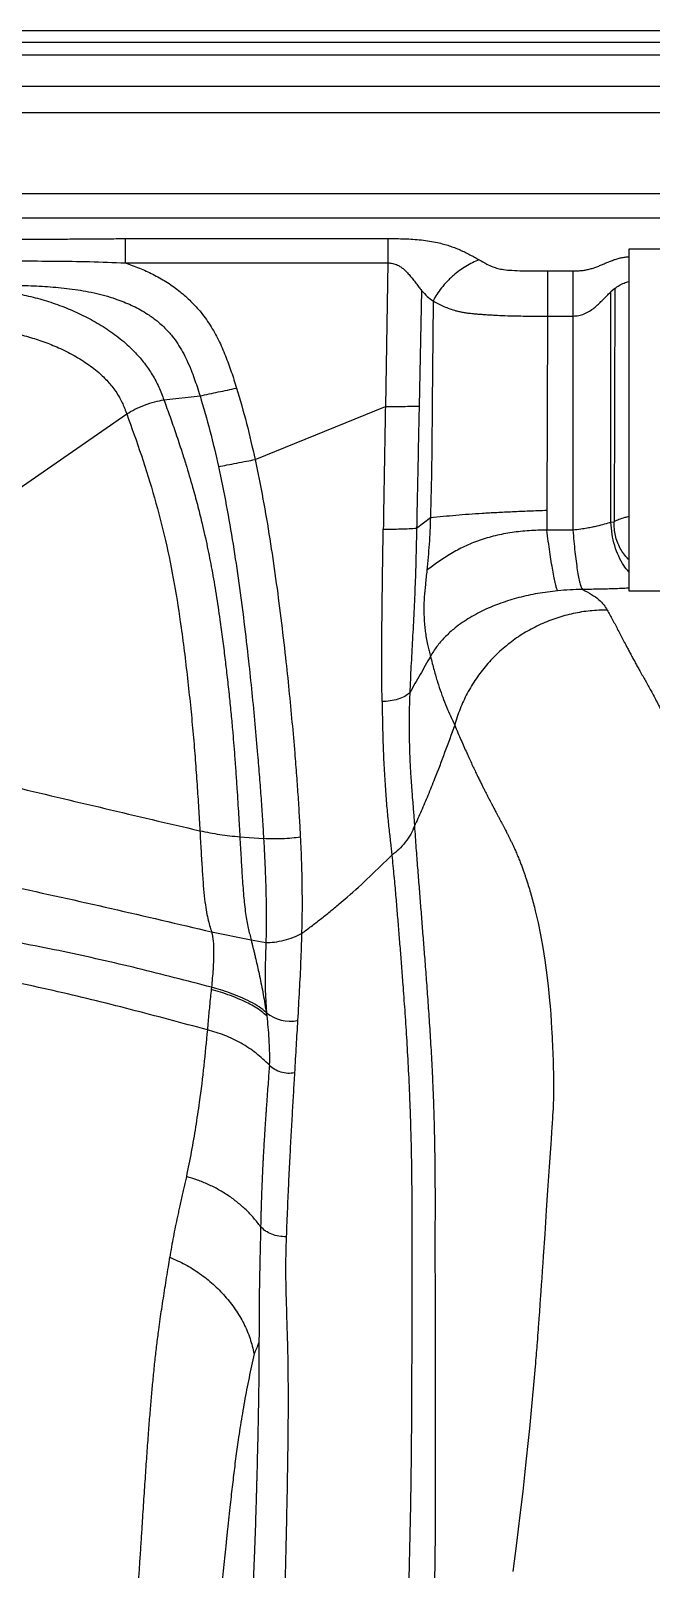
# Model space of a CAD drawing. Extents: x 832 to 912, y 781 to 934.
# Drawn here: x 859.74 to 869.54, y 865.98 to 890.28 of the extents above; entities that cross this region are included whole.
import ezdxf

# ---------------------------------------------------------------- set-up
doc = ezdxf.new("R2010")
doc.units = 0
doc.header["$MEASUREMENT"] = 0
doc.layers.add('1', color=4, linetype='Continuous')

# ---------------------------------------------------------------- blocks, each defined once
blk = doc.blocks.new('2026 SOVEREIGN HL')
at = {"layer": '1', "color": 4, "linetype": 'Continuous', "lineweight": 25}
blk.add_line((77.084, 93.187), (3, 93.187), dxfattribs=at)
at = {"layer": '1', "color": 3, "linetype": 'Continuous', "lineweight": 25}
for p, q in [((76.667, 93.003), (3.417, 93.003)), ((76.389, 92.8), (3.694, 92.8)), ((75.757, 92.309), (4.327, 92.309)), ((75.248, 91.891), (4.836, 91.891)), ((5.071, 90.617), (75.013, 90.617)), ((5.071, 90.233), (75.013, 90.233)), ((29.505, 89.904), (33.652, 89.904)), ((29.505, 89.521), (33.652, 89.521)), ((33.652, 89.521), (33.613, 87.251)), ((36.173, 89.395), (36.575, 89.395)), ((34.185, 89.086), (34.146, 87.257)), ((37.236, 89.116), (37.175, 89.064)), ((37.175, 85.423), (37.175, 89.064)), ((37.236, 89.116), (37.224, 85.432)), ((36.173, 88.681), (36.163, 85.614)), ((36.173, 88.681), (36.575, 88.681)), ((36.575, 88.681), (36.575, 85.299)), ((30.116, 87.356), (30.686, 87.42)), ((31.555, 86.414), (33.613, 87.251)), ((26.695, 85.175), (29.528, 87.135)), ((36.163, 85.614), (36.162, 85.299)), ((34.106, 85.329), (34.324, 85.498)), ((37.175, 85.423), (37.224, 85.432)), ((36.575, 85.299), (36.162, 85.299)), ((31.315, 80.454), (31.69, 80.426)), ((30.869, 78.953), (31.493, 78.825)), ((31.493, 78.825), (31.726, 78.783)), ((30.867, 78.078), (30.863, 78.042)), ((31.732, 77.674), (31.739, 77.624)), ((31.734, 77.686), (31.735, 77.676))]:
    blk.add_line(p, q, dxfattribs=at)
at = {"layer": '1', "color": 3, "linetype": 'Continuous', "lineweight": 25, "flags": 128}
for points in [[(34.368, 88.919), (34.368, 88.908), (34.368, 88.897)], [(35.98, 79.284), (36.024, 79.096), (36.063, 78.904), (36.099, 78.707), (36.131, 78.507), (36.153, 78.348), (36.182, 78.102), (36.194, 77.983), (36.205, 77.871), (36.213, 77.778), (36.223, 77.65), (36.231, 77.534), (36.238, 77.429), (36.242, 77.358), (36.246, 77.289), (36.249, 77.22), (36.251, 77.178), (36.252, 77.156), (36.253, 77.129), (36.254, 77.1), (36.256, 77.067), (36.257, 77.032), (36.259, 76.993), (36.26, 76.953), (36.261, 76.918), (36.263, 76.868), (36.264, 76.802), (36.266, 76.725), (36.267, 76.675), (36.268, 76.628), (36.268, 76.583), (36.268, 76.542), (36.268, 76.533), (36.268, 76.465), (36.268, 76.417), (36.267, 76.377), (36.266, 76.323), (36.265, 76.282), (36.264, 76.263), (36.263, 76.239), (36.262, 76.211), (36.261, 76.186), (36.26, 76.162), (36.257, 76.105), (36.254, 76.058), (36.252, 76.025), (36.251, 76.014), (36.251, 76.011), (36.251, 76.01), (36.251, 76.009), (36.251, 76.009), (36.251, 76.009), (36.251, 76.009), (36.251, 76.009), (36.251, 76.009), (36.251, 76.009), (36.251, 76.009), (36.251, 76.009), (36.246, 75.927), (36.242, 75.865), (36.236, 75.783), (36.23, 75.683), (36.224, 75.597), (36.219, 75.531), (36.199, 75.239), (36.175, 74.875), (36.154, 74.558), (36.129, 74.179), (36.106, 73.829), (36.099, 73.723), (36.09, 73.597), (36.082, 73.481), (36.075, 73.378), (36.068, 73.276), (36.063, 73.21), (36.059, 73.144), (36.053, 73.071), (36.045, 72.95), (36.037, 72.847), (36.031, 72.763), (36.026, 72.706), (36.023, 72.663), (36.021, 72.634), (36.02, 72.619), (36.017, 72.583), (36.013, 72.525), (36.008, 72.466), (36.005, 72.425), (36.002, 72.385), (35.998, 72.344), (35.995, 72.304), (35.992, 72.263), (35.989, 72.223), (35.985, 72.182), (35.982, 72.141), (35.982, 72.141), (35.981, 72.137), (35.981, 72.127), (35.977, 72.087), (35.952, 71.795), (35.932, 71.569), (35.91, 71.337), (35.888, 71.107), (35.864, 70.873), (35.838, 70.629), (35.811, 70.376), (35.781, 70.112), (35.737, 69.737), (35.683, 69.297), (35.625, 68.85)]]:
    blk.add_lwpolyline(points, dxfattribs=at)
at = {"layer": '1', "color": 3, "linetype": 'Continuous', "lineweight": 25}
blk.add_arc((32.107, 78.121), 0.58, 230.1544, 281.9429, dxfattribs=at)
for points, knots in [([(27.309, 89.893), (27.407, 89.893), (27.586, 89.893), (27.856, 89.894), (28.118, 89.895), (28.39, 89.896), (28.663, 89.898), (28.94, 89.901), (29.221, 89.903), (29.41, 89.903), (29.505, 89.904)], [0, 0, 0, 0, 0.133004, 0.244622, 0.369381, 0.491162, 0.616131, 0.742299, 0.870088, 1, 1, 1, 1]), ([(29.505, 89.904), (29.505, 89.878), (29.505, 89.828), (29.505, 89.733), (29.505, 89.63), (29.505, 89.557), (29.505, 89.521)], [0, 0, 0, 0, 0.250004, 0.500002, 0.749997, 1, 1, 1, 1]), ([(33.652, 89.904), (33.697, 89.904), (33.786, 89.904), (33.918, 89.901), (34.05, 89.895), (34.181, 89.884), (34.312, 89.866), (34.428, 89.844), (34.531, 89.818), (34.621, 89.792), (34.708, 89.761), (34.791, 89.727), (34.872, 89.689), (34.948, 89.65), (35.021, 89.609), (35.069, 89.582), (35.093, 89.568)], [0, 0, 0, 0, 0.084247, 0.168812, 0.250248, 0.335671, 0.419227, 0.502728, 0.56578, 0.628543, 0.69022, 0.753805, 0.816113, 0.878062, 0.939548, 1, 1, 1, 1]), ([(33.652, 89.904), (33.652, 89.878), (33.652, 89.828), (33.652, 89.733), (33.652, 89.63), (33.652, 89.557), (33.652, 89.521)], [0, 0, 0, 0, 0.25, 0.499993, 0.750003, 1, 1, 1, 1]), ([(37.456, 89.738), (37.456, 89.402), (37.456, 88.732), (37.456, 87.723), (37.456, 86.786), (37.456, 85.922), (37.456, 85.13), (37.456, 84.603), (37.456, 84.34)], [0, 0, 0, 0, 0.186669, 0.373332, 0.559996, 0.706663, 0.85333, 1, 1, 1, 1]), ([(45.613, 89.738), (45.309, 89.738), (44.702, 89.738), (43.787, 89.738), (42.873, 89.738), (41.959, 89.738), (41.11, 89.738), (40.326, 89.738), (39.608, 89.738), (38.89, 89.738), (38.172, 89.738), (37.695, 89.738), (37.456, 89.738)], [0, 0, 0, 0, 0.111984, 0.223967, 0.335981, 0.447994, 0.560008, 0.648018, 0.736029, 0.824039, 0.91201, 1, 1, 1, 1]), ([(27.31, 89.555), (27.49, 89.554), (27.85, 89.553), (28.394, 89.548), (28.947, 89.543), (29.318, 89.528), (29.505, 89.521)], [0, 0, 0, 0, 0.245131, 0.492467, 0.743995, 1, 1, 1, 1]), ([(29.505, 89.521), (29.58, 89.494), (29.729, 89.442), (29.944, 89.343), (30.151, 89.227), (30.346, 89.091), (30.525, 88.936), (30.694, 88.753), (30.848, 88.542), (30.981, 88.303), (31.09, 88.055), (31.183, 87.801), (31.236, 87.629), (31.263, 87.543)], [0, 0, 0, 0, 0.085728, 0.170795, 0.255225, 0.342004, 0.426747, 0.510414, 0.610468, 0.708538, 0.805455, 0.902276, 1, 1, 1, 1]), ([(33.652, 89.521), (33.678, 89.519), (33.731, 89.516), (33.799, 89.49), (33.857, 89.457), (33.905, 89.42), (33.953, 89.374), (34, 89.321), (34.048, 89.262), (34.096, 89.2), (34.141, 89.14), (34.171, 89.103), (34.185, 89.086)], [0, 0, 0, 0, 0.104012, 0.216256, 0.296126, 0.378982, 0.468098, 0.573386, 0.677964, 0.788774, 0.90277, 1, 1, 1, 1]), ([(35.093, 89.568), (35.059, 89.554), (34.988, 89.524), (34.884, 89.467), (34.783, 89.4), (34.697, 89.332), (34.627, 89.268), (34.57, 89.209), (34.507, 89.137), (34.44, 89.051), (34.401, 88.98), (34.381, 88.945)], [0, 0, 0, 0, 0.122315, 0.250837, 0.375477, 0.499403, 0.58376, 0.666412, 0.747359, 0.874582, 1, 1, 1, 1]), ([(35.093, 89.568), (35.133, 89.546), (35.202, 89.507), (35.3, 89.461), (35.389, 89.431), (35.49, 89.412), (35.62, 89.401), (35.783, 89.395), (35.971, 89.395), (36.104, 89.395), (36.173, 89.395)], [0, 0, 0, 0, 0.136611, 0.23888, 0.3143, 0.396793, 0.510929, 0.655738, 0.821324, 1, 1, 1, 1]), ([(36.575, 89.395), (36.597, 89.395), (36.64, 89.395), (36.705, 89.398), (36.77, 89.407), (36.832, 89.42), (36.893, 89.438), (36.953, 89.459), (37.011, 89.483), (37.068, 89.507), (37.125, 89.532), (37.183, 89.555), (37.243, 89.577), (37.304, 89.595), (37.366, 89.608), (37.418, 89.615), (37.448, 89.617), (37.456, 89.617)], [0, 0, 0, 0, 0.067567, 0.134954, 0.202355, 0.270963, 0.340474, 0.411055, 0.482453, 0.554215, 0.625948, 0.697242, 0.767733, 0.837269, 0.905737, 0.97339, 1, 1, 1, 1]), ([(36.173, 89.395), (36.173, 89.348), (36.173, 89.254), (36.173, 89.078), (36.173, 88.885), (36.173, 88.749), (36.173, 88.681)], [0, 0, 0, 0, 0.249998, 0.500001, 0.75, 1, 1, 1, 1]), ([(36.575, 89.395), (36.575, 89.348), (36.575, 89.254), (36.575, 89.078), (36.575, 88.885), (36.575, 88.749), (36.575, 88.681)], [0, 0, 0, 0, 0.2499983, 0.4999986, 0.7499982, 1, 1, 1, 1]), ([(37.236, 89.116), (37.258, 89.132), (37.301, 89.164), (37.375, 89.204), (37.431, 89.218), (37.456, 89.225)], [0, 0, 0, 0, 0.353841, 0.700102, 1, 1, 1, 1]), ([(27.298, 89.099), (27.395, 89.091), (27.587, 89.074), (27.874, 89.023), (28.156, 88.954), (28.435, 88.865), (28.707, 88.757), (28.97, 88.628), (29.221, 88.477), (29.456, 88.304), (29.652, 88.121), (29.811, 87.936), (29.935, 87.755), (30.039, 87.561), (30.09, 87.424), (30.116, 87.356)], [0, 0, 0, 0, 0.083344, 0.165586, 0.248932, 0.33249, 0.416048, 0.499742, 0.5832, 0.666588, 0.749713, 0.812273, 0.874884, 0.937527, 1, 1, 1, 1]), ([(27.328, 89.177), (27.443, 89.175), (27.673, 89.171), (28.019, 89.161), (28.366, 89.142), (28.713, 89.105), (29.056, 89.043), (29.364, 88.954), (29.633, 88.843), (29.811, 88.744), (29.928, 88.664), (29.993, 88.615), (30.061, 88.559), (30.129, 88.496), (30.193, 88.428), (30.262, 88.346), (30.335, 88.244), (30.412, 88.116), (30.482, 87.977), (30.543, 87.836), (30.595, 87.697), (30.641, 87.561), (30.67, 87.469), (30.686, 87.42)], [0, 0, 0, 0, 0.082869, 0.165294, 0.248747, 0.332166, 0.415544, 0.498972, 0.561571, 0.624166, 0.645045, 0.663634, 0.682487, 0.708176, 0.730377, 0.749375, 0.785043, 0.820752, 0.856526, 0.896583, 0.930786, 0.96289, 1, 1, 1, 1]), ([(34.185, 89.086), (34.213, 89.052), (34.268, 88.988), (34.334, 88.943), (34.365, 88.922)], [0, 0, 0, 0, 0.529173, 1, 1, 1, 1]), ([(36.575, 88.681), (36.606, 88.683), (36.667, 88.686), (36.755, 88.713), (36.837, 88.755), (36.906, 88.805), (36.965, 88.858), (37.019, 88.909), (37.072, 88.963), (37.124, 89.016), (37.159, 89.049), (37.175, 89.064)], [0, 0, 0, 0, 0.115414, 0.233796, 0.354881, 0.480016, 0.580663, 0.680697, 0.786406, 0.900259, 1, 1, 1, 1]), ([(34.368, 88.897), (34.365, 88.61), (34.359, 88.041), (34.35, 87.189), (34.346, 86.342), (34.331, 85.779), (34.324, 85.498)], [0, 0, 0, 0, 0.252899, 0.502245, 0.751393, 1, 1, 1, 1]), ([(34.381, 88.945), (34.379, 88.941), (34.374, 88.932), (34.37, 88.924), (34.368, 88.919)], [0, 0, 0, 0, 0.504183, 1, 1, 1, 1]), ([(34.368, 88.919), (34.396, 88.904), (34.451, 88.873), (34.538, 88.831), (34.629, 88.794), (34.714, 88.767), (34.788, 88.75), (34.85, 88.738), (34.92, 88.727), (34.99, 88.72), (35.058, 88.714), (35.121, 88.709), (35.168, 88.706), (35.212, 88.703), (35.255, 88.7), (35.339, 88.695), (35.469, 88.688), (35.626, 88.683), (35.77, 88.681), (35.885, 88.681), (35.982, 88.681), (36.078, 88.681), (36.141, 88.681), (36.173, 88.681)], [0, 0, 0, 0, 0.056404, 0.114011, 0.173425, 0.234826, 0.271801, 0.307349, 0.344247, 0.391097, 0.424109, 0.455147, 0.492557, 0.500457, 0.523776, 0.56087, 0.631536, 0.72528, 0.802928, 0.852905, 0.902403, 0.95142, 1, 1, 1, 1]), ([(26.812, 88.494), (26.885, 88.492), (27.033, 88.487), (27.257, 88.481), (27.473, 88.459), (27.648, 88.431), (27.793, 88.4), (27.914, 88.37), (28.039, 88.335), (28.161, 88.295), (28.278, 88.253), (28.44, 88.188), (28.64, 88.094), (28.874, 87.955), (29.073, 87.805), (29.233, 87.65), (29.34, 87.516), (29.404, 87.414), (29.433, 87.361), (29.445, 87.337), (29.45, 87.326), (29.453, 87.321), (29.454, 87.318), (29.454, 87.318), (29.454, 87.318), (29.456, 87.315), (29.462, 87.301), (29.476, 87.271), (29.491, 87.236), (29.502, 87.206), (29.511, 87.182), (29.519, 87.161), (29.525, 87.145), (29.527, 87.138), (29.528, 87.135)], [0, 0, 0, 0, 0.06768, 0.137436, 0.208076, 0.269069, 0.302547, 0.345051, 0.385131, 0.423111, 0.464819, 0.500788, 0.585058, 0.670297, 0.75293, 0.815364, 0.877288, 0.911774, 0.926931, 0.93359, 0.936206, 0.938819, 0.938826, 0.938871, 0.938995, 0.939467, 0.941296, 0.953855, 0.96945, 0.977092, 0.983747, 0.993233, 0.997698, 1, 1, 1, 1]), ([(30.686, 87.42), (30.782, 87.44), (30.974, 87.481), (31.167, 87.522), (31.263, 87.543)], [0, 0, 0, 0, 0.499998, 1, 1, 1, 1]), ([(31.263, 87.543), (31.318, 87.357), (31.427, 86.984), (31.512, 86.605), (31.555, 86.414)], [0, 0, 0, 0, 0.497545, 1, 1, 1, 1]), ([(29.528, 87.135), (29.57, 87.161), (29.66, 87.215), (29.811, 87.276), (29.964, 87.329), (30.068, 87.347), (30.116, 87.356)], [0, 0, 0, 0, 0.230618, 0.500009, 0.769394, 1, 1, 1, 1]), ([(30.116, 87.356), (30.148, 87.267), (30.213, 87.09), (30.307, 86.82), (30.39, 86.569), (30.479, 86.288), (30.562, 86.007), (30.645, 85.701), (30.724, 85.387), (30.801, 85.044), (30.876, 84.665), (30.941, 84.281), (30.996, 83.914), (31.041, 83.58), (31.078, 83.289), (31.112, 83), (31.144, 82.712), (31.173, 82.424), (31.197, 82.169), (31.216, 81.939), (31.234, 81.712), (31.252, 81.469), (31.268, 81.227), (31.282, 81.005), (31.294, 80.807), (31.305, 80.624), (31.311, 80.509), (31.315, 80.454)], [0, 0, 0, 0, 0.038595, 0.077162, 0.117296, 0.146631, 0.197875, 0.236857, 0.27645, 0.330603, 0.38069, 0.43477, 0.490255, 0.533245, 0.573723, 0.611694, 0.654247, 0.695107, 0.734288, 0.764119, 0.795715, 0.834824, 0.873938, 0.907874, 0.940199, 0.970908, 1, 1, 1, 1]), ([(30.686, 87.42), (30.74, 87.236), (30.85, 86.866), (30.935, 86.491), (30.978, 86.302)], [0, 0, 0, 0, 0.497578, 1, 1, 1, 1]), ([(33.613, 87.251), (33.607, 86.928), (33.599, 86.443), (33.588, 85.797), (33.582, 85.475), (33.58, 85.315)], [0, 0, 0, 0, 0.5007, 0.750601, 1, 1, 1, 1]), ([(33.613, 87.251), (33.658, 87.252), (33.753, 87.252), (33.892, 87.254), (34.028, 87.255), (34.108, 87.256), (34.146, 87.257)], [0, 0, 0, 0, 0.237123, 0.500011, 0.762891, 1, 1, 1, 1]), ([(34.146, 87.257), (34.139, 86.935), (34.129, 86.452), (34.116, 85.809), (34.109, 85.489), (34.106, 85.329)], [0, 0, 0, 0, 0.500781, 0.750579, 1, 1, 1, 1]), ([(29.528, 87.135), (29.607, 86.916), (29.766, 86.477), (29.972, 85.809), (30.147, 85.134), (30.285, 84.45), (30.377, 83.848), (30.445, 83.332), (30.495, 82.904), (30.54, 82.482), (30.579, 82.068), (30.612, 81.664), (30.64, 81.275), (30.664, 80.901), (30.678, 80.667), (30.684, 80.55)], [0, 0, 0, 0, 0.100042, 0.2000651, 0.2998669, 0.3996741, 0.4997658, 0.5624471, 0.6249955, 0.6874217, 0.749814, 0.812314, 0.8748793, 0.9374707, 1, 1, 1, 1]), ([(30.978, 86.302), (31.023, 86.311), (31.118, 86.329), (31.266, 86.358), (31.414, 86.387), (31.511, 86.405), (31.555, 86.414)], [0, 0, 0, 0, 0.2315636, 0.4999939, 0.7684291, 1, 1, 1, 1]), ([(30.978, 86.302), (31.021, 86.098), (31.105, 85.691), (31.209, 85.077), (31.302, 84.462), (31.382, 83.847), (31.449, 83.269), (31.506, 82.73), (31.553, 82.233), (31.592, 81.788), (31.624, 81.397), (31.65, 81.057), (31.672, 80.73), (31.684, 80.528), (31.69, 80.426)], [0, 0, 0, 0, 0.100126, 0.200213, 0.300113, 0.400078, 0.500153, 0.583579, 0.666936, 0.750235, 0.812729, 0.87521, 0.937635, 1, 1, 1, 1]), ([(31.555, 86.414), (31.598, 86.206), (31.684, 85.791), (31.789, 85.163), (31.882, 84.535), (31.964, 83.908), (32.033, 83.318), (32.091, 82.77), (32.139, 82.265), (32.178, 81.814), (32.21, 81.418), (32.234, 81.076), (32.254, 80.749), (32.265, 80.55), (32.27, 80.45)], [0, 0, 0, 0, 0.10013, 0.200218, 0.30012, 0.400082, 0.500153, 0.583578, 0.66694, 0.750241, 0.812738, 0.875218, 0.937639, 1, 1, 1, 1]), ([(34.324, 85.498), (34.391, 85.504), (34.522, 85.517), (34.721, 85.536), (34.926, 85.553), (35.144, 85.567), (35.376, 85.58), (35.624, 85.592), (35.888, 85.603), (36.07, 85.61), (36.163, 85.614)], [0, 0, 0, 0, 0.129952, 0.251878, 0.367765, 0.482267, 0.600238, 0.725198, 0.858611, 1, 1, 1, 1]), ([(33.561, 82.59), (33.559, 82.738), (33.557, 83.032), (33.557, 83.486), (33.56, 83.943), (33.566, 84.401), (33.572, 84.858), (33.577, 85.163), (33.58, 85.315)], [0, 0, 0, 0, 0.170248, 0.338704, 0.50628, 0.672564, 0.837289, 1, 1, 1, 1]), ([(33.58, 85.315), (33.625, 85.315), (33.72, 85.315), (33.857, 85.318), (33.99, 85.322), (34.068, 85.327), (34.106, 85.329)], [0, 0, 0, 0, 0.2445408, 0.501134, 0.7570767, 1, 1, 1, 1]), ([(34.106, 85.329), (34.103, 85.183), (34.097, 84.888), (34.083, 84.446), (34.064, 84.006), (34.041, 83.572), (34.016, 83.144), (34.004, 82.869), (33.998, 82.731)], [0, 0, 0, 0, 0.163454, 0.328963, 0.495913, 0.663757, 0.831794, 1, 1, 1, 1]), ([(34.324, 85.498), (34.321, 85.427), (34.316, 85.286), (34.301, 85.008), (34.281, 84.802), (34.268, 84.665)], [0, 0, 0, 0, 0.252747, 0.504248, 1, 1, 1, 1]), ([(37.175, 85.423), (37.141, 85.412), (37.071, 85.391), (36.973, 85.365), (36.881, 85.344), (36.797, 85.328), (36.694, 85.312), (36.617, 85.303), (36.575, 85.299)], [0, 0, 0, 0, 0.221023, 0.444256, 0.561681, 0.688981, 0.833561, 1, 1, 1, 1]), ([(37.456, 84.64), (37.429, 84.672), (37.369, 84.743), (37.294, 84.884), (37.231, 85.052), (37.188, 85.234), (37.18, 85.36), (37.175, 85.423)], [0, 0, 0, 0, 0.167011, 0.374353, 0.582358, 0.790945, 1, 1, 1, 1]), ([(37.456, 85.514), (37.435, 85.508), (37.379, 85.493), (37.298, 85.465), (37.249, 85.443), (37.224, 85.432)], [0, 0, 0, 0, 0.233132, 0.616767, 1, 1, 1, 1]), ([(37.456, 84.836), (37.453, 84.838), (37.423, 84.862), (37.378, 84.922), (37.319, 85.01), (37.274, 85.109), (37.244, 85.213), (37.226, 85.321), (37.225, 85.395), (37.224, 85.432)], [0, 0, 0, 0, 0.016589, 0.176383, 0.337333, 0.500509, 0.665728, 0.831473, 1, 1, 1, 1]), ([(36.162, 85.299), (36.069, 85.297), (35.885, 85.294), (35.613, 85.264), (35.348, 85.214), (35.094, 85.14), (34.858, 85.043), (34.643, 84.927), (34.447, 84.799), (34.328, 84.71), (34.268, 84.665)], [0, 0, 0, 0, 0.130548, 0.257883, 0.384198, 0.50852, 0.632141, 0.754459, 0.877091, 1, 1, 1, 1]), ([(36.332, 84.341), (36.327, 84.352), (36.317, 84.375), (36.299, 84.447), (36.278, 84.542), (36.256, 84.661), (36.232, 84.799), (36.209, 84.954), (36.185, 85.122), (36.17, 85.24), (36.162, 85.299)], [0, 0, 0, 0, 0.1275167, 0.2523419, 0.3758534, 0.4989782, 0.6223513, 0.7465102, 0.8720901, 1, 1, 1, 1]), ([(36.575, 85.299), (36.58, 85.24), (36.589, 85.123), (36.605, 84.957), (36.624, 84.804), (36.643, 84.668), (36.664, 84.552), (36.684, 84.459), (36.705, 84.391), (36.718, 84.372), (36.725, 84.362)], [0, 0, 0, 0, 0.128588, 0.254608, 0.378879, 0.502027, 0.624681, 0.747665, 0.872188, 1, 1, 1, 1]), ([(34.268, 84.665), (34.26, 84.59), (34.244, 84.448), (34.224, 84.244), (34.218, 84.055), (34.223, 83.898), (34.233, 83.772), (34.246, 83.668), (34.263, 83.566), (34.283, 83.473), (34.304, 83.385), (34.318, 83.333), (34.325, 83.304)], [0, 0, 0, 0, 0.136137, 0.25911, 0.376308, 0.49224, 0.570038, 0.644235, 0.72969, 0.823739, 0.904737, 1, 1, 1, 1]), ([(36.332, 84.341), (36.227, 84.328), (36.02, 84.304), (35.72, 84.237), (35.435, 84.149), (35.166, 84.038), (34.913, 83.901), (34.706, 83.754), (34.544, 83.604), (34.42, 83.462), (34.356, 83.357), (34.325, 83.304)], [0, 0, 0, 0, 0.131547, 0.258061, 0.381807, 0.503178, 0.624889, 0.747261, 0.830432, 0.914696, 1, 1, 1, 1]), ([(36.725, 84.362), (36.66, 84.361), (36.529, 84.358), (36.398, 84.347), (36.332, 84.341)], [0, 0, 0, 0, 0.50031, 1, 1, 1, 1]), ([(37.456, 84.383), (37.444, 84.382), (37.404, 84.379), (37.326, 84.375), (37.226, 84.371), (37.116, 84.368), (36.995, 84.366), (36.864, 84.363), (36.773, 84.362), (36.725, 84.362)], [0, 0, 0, 0, 0.0614708, 0.1924205, 0.3302353, 0.4805187, 0.6392873, 0.8109696, 1, 1, 1, 1]), ([(36.725, 84.362), (36.775, 84.335), (36.876, 84.283), (36.984, 84.202), (37.065, 84.12), (37.099, 84.064), (37.116, 84.036)], [0, 0, 0, 0, 0.248743, 0.498386, 0.748574, 1, 1, 1, 1]), ([(37.456, 84.34), (37.76, 84.34), (38.367, 84.34), (39.282, 84.34), (40.196, 84.34), (41.11, 84.34), (41.959, 84.34), (42.743, 84.34), (43.461, 84.34), (44.179, 84.34), (44.897, 84.34), (45.374, 84.34), (45.613, 84.34)], [0, 0, 0, 0, 0.111984, 0.223967, 0.335981, 0.447994, 0.560008, 0.648018, 0.736029, 0.824039, 0.912009, 1, 1, 1, 1]), ([(37.116, 84.036), (37.026, 84.034), (36.846, 84.029), (36.578, 83.985), (36.317, 83.915), (36.065, 83.816), (35.825, 83.691), (35.6, 83.54), (35.393, 83.366), (35.206, 83.17), (35.042, 82.955), (34.902, 82.722), (34.787, 82.477), (34.734, 82.304), (34.707, 82.218)], [0, 0, 0, 0, 0.083249, 0.166508, 0.249778, 0.333066, 0.416372, 0.499697, 0.583041, 0.666404, 0.749783, 0.833177, 0.916584, 1, 1, 1, 1]), ([(37.116, 84.036), (37.13, 84.011), (37.159, 83.961), (37.201, 83.882), (37.244, 83.802), (37.286, 83.72), (37.33, 83.636), (37.374, 83.551), (37.415, 83.472), (37.453, 83.401), (37.487, 83.338), (37.522, 83.272), (37.558, 83.206), (37.594, 83.141), (37.633, 83.071), (37.674, 82.998), (37.718, 82.92), (37.762, 82.843), (37.808, 82.761), (37.854, 82.674), (37.903, 82.581), (37.951, 82.486), (37.997, 82.386), (38.043, 82.281), (38.09, 82.167), (38.135, 82.048), (38.179, 81.925), (38.221, 81.797), (38.272, 81.633), (38.33, 81.427), (38.393, 81.177), (38.449, 80.922), (38.489, 80.713), (38.516, 80.556), (38.533, 80.449), (38.548, 80.347), (38.561, 80.25), (38.574, 80.156), (38.586, 80.053), (38.6, 79.933), (38.614, 79.799), (38.627, 79.66), (38.638, 79.528), (38.646, 79.412), (38.654, 79.298), (38.662, 79.169), (38.67, 79.02), (38.678, 78.862), (38.685, 78.688), (38.691, 78.496), (38.697, 78.283), (38.701, 78.07), (38.703, 77.87), (38.705, 77.688), (38.706, 77.527), (38.706, 77.375), (38.706, 77.223), (38.706, 77.061), (38.705, 76.865), (38.704, 76.638), (38.7, 76.383), (38.694, 76.126), (38.685, 75.872), (38.674, 75.628), (38.661, 75.385), (38.646, 75.141), (38.628, 74.874), (38.611, 74.626), (38.593, 74.386), (38.578, 74.175), (38.561, 73.951), (38.544, 73.728), (38.52, 73.408), (38.49, 72.991), (38.452, 72.471), (38.414, 71.938), (38.375, 71.383), (38.334, 70.802), (38.297, 70.298), (38.263, 69.866), (38.233, 69.516), (38.201, 69.161), (38.165, 68.797), (38.13, 68.479), (38.098, 68.204), (38.071, 67.985), (38.042, 67.759), (38.014, 67.554), (37.989, 67.38), (37.968, 67.239), (37.946, 67.095), (37.919, 66.921), (37.898, 66.792), (37.886, 66.721)], [0, 0, 0, 0, 0.019151, 0.039396, 0.060098, 0.080136, 0.100742, 0.12133, 0.141739, 0.15585, 0.169943, 0.184658, 0.198785, 0.212336, 0.225326, 0.24086, 0.254823, 0.268921, 0.281888, 0.296492, 0.310342, 0.324029, 0.33711, 0.350108, 0.363498, 0.376953, 0.389727, 0.402101, 0.415, 0.436484, 0.457581, 0.477787, 0.496737, 0.50399, 0.511353, 0.518808, 0.524853, 0.530464, 0.537034, 0.544484, 0.552724, 0.561362, 0.568786, 0.575095, 0.580402, 0.587173, 0.595407, 0.602977, 0.610336, 0.619918, 0.62905, 0.637764, 0.646101, 0.652373, 0.65816, 0.663515, 0.668354, 0.673735, 0.679651, 0.68747, 0.695247, 0.703354, 0.710974, 0.718209, 0.725432, 0.732878, 0.740143, 0.749601, 0.755319, 0.761823, 0.768798, 0.775648, 0.782171, 0.797977, 0.813758, 0.829822, 0.847124, 0.865127, 0.884168, 0.894905, 0.906516, 0.918116, 0.929681, 0.942552, 0.949835, 0.957278, 0.964697, 0.972595, 0.978057, 0.982351, 0.986915, 0.992753, 1, 1, 1, 1]), ([(34.325, 83.304), (34.27, 83.208), (34.162, 83.017), (34.052, 82.826), (33.998, 82.731)], [0, 0, 0, 0, 0.501626, 1, 1, 1, 1]), ([(34.325, 83.304), (34.343, 83.23), (34.381, 83.084), (34.436, 82.896), (34.492, 82.729), (34.552, 82.57), (34.613, 82.426), (34.669, 82.303), (34.694, 82.246), (34.707, 82.218)], [0, 0, 0, 0, 0.128514, 0.255292, 0.381392, 0.506191, 0.671226, 0.835499, 1, 1, 1, 1]), ([(33.998, 82.731), (33.973, 82.71), (33.922, 82.668), (33.813, 82.627), (33.692, 82.597), (33.604, 82.592), (33.561, 82.59)], [0, 0, 0, 0, 0.245236, 0.499144, 0.753508, 1, 1, 1, 1]), ([(33.998, 82.731), (33.995, 82.647), (33.989, 82.476), (33.987, 82.231), (33.989, 82.038), (33.992, 81.891), (33.995, 81.784), (33.999, 81.68), (34.004, 81.578), (34.01, 81.466), (34.019, 81.336), (34.028, 81.201), (34.039, 81.064), (34.049, 80.941), (34.058, 80.826), (34.066, 80.724), (34.07, 80.659), (34.072, 80.627)], [0, 0, 0, 0, 0.092796, 0.186161, 0.278007, 0.320374, 0.364844, 0.411684, 0.454369, 0.499971, 0.565717, 0.642083, 0.708237, 0.791718, 0.860765, 0.929806, 1, 1, 1, 1]), ([(33.561, 82.59), (33.563, 82.456), (33.567, 82.188), (33.579, 81.808), (33.596, 81.452), (33.618, 81.128), (33.642, 80.839), (33.668, 80.586), (33.694, 80.362), (33.708, 80.231), (33.715, 80.165)], [0, 0, 0, 0, 0.126059, 0.252114, 0.377575, 0.501905, 0.626175, 0.75073, 0.875314, 1, 1, 1, 1]), ([(34.707, 82.218), (34.655, 82.073), (34.552, 81.79), (34.411, 81.42), (34.287, 81.112), (34.182, 80.864), (34.108, 80.705), (34.072, 80.627)], [0, 0, 0, 0, 0.2702352, 0.5290918, 0.6939428, 0.8513963, 1, 1, 1, 1]), ([(34.707, 82.218), (34.724, 82.178), (34.757, 82.099), (34.805, 81.987), (34.852, 81.881), (34.896, 81.782), (34.939, 81.688), (34.979, 81.6), (35.018, 81.518), (35.054, 81.442), (35.088, 81.372), (35.119, 81.31), (35.146, 81.256), (35.17, 81.207), (35.192, 81.163), (35.211, 81.128), (35.225, 81.099), (35.237, 81.077), (35.245, 81.061), (35.251, 81.049), (35.255, 81.042), (35.257, 81.038), (35.258, 81.036), (35.258, 81.035), (35.259, 81.035), (35.259, 81.034), (35.261, 81.03), (35.266, 81.021), (35.273, 81.007), (35.282, 80.99), (35.292, 80.971), (35.302, 80.952), (35.314, 80.929), (35.327, 80.904), (35.341, 80.877), (35.353, 80.855), (35.367, 80.828), (35.385, 80.796), (35.404, 80.76), (35.42, 80.729), (35.432, 80.706), (35.444, 80.684), (35.454, 80.665), (35.462, 80.651), (35.469, 80.638), (35.477, 80.622), (35.487, 80.603), (35.498, 80.581), (35.511, 80.557), (35.525, 80.529), (35.541, 80.498), (35.556, 80.469), (35.569, 80.443), (35.58, 80.421), (35.591, 80.398), (35.602, 80.375), (35.613, 80.352), (35.624, 80.328), (35.635, 80.304), (35.646, 80.28), (35.665, 80.239), (35.69, 80.182), (35.72, 80.109), (35.747, 80.04), (35.772, 79.975), (35.794, 79.915), (35.813, 79.859), (35.833, 79.802), (35.868, 79.692), (35.919, 79.523), (35.96, 79.363), (35.98, 79.284)], [0, 0, 0, 0, 0.05586, 0.109508, 0.160472, 0.208583, 0.253719, 0.295023, 0.333224, 0.368266, 0.400093, 0.426194, 0.449568, 0.470198, 0.48808, 0.503218, 0.513745, 0.522382, 0.52914, 0.53298, 0.53577, 0.537514, 0.537994, 0.538136, 0.538212, 0.538353, 0.539538, 0.542895, 0.548278, 0.555678, 0.562074, 0.569452, 0.577803, 0.587117, 0.597382, 0.606459, 0.611174, 0.625201, 0.640751, 0.648169, 0.655874, 0.663859, 0.670619, 0.673939, 0.678156, 0.683261, 0.689243, 0.696088, 0.703781, 0.712303, 0.721635, 0.731753, 0.738272, 0.744711, 0.751107, 0.757762, 0.764371, 0.770935, 0.777455, 0.783932, 0.790369, 0.810256, 0.828472, 0.845126, 0.860292, 0.874028, 0.88638, 0.897389, 0.911335, 0.956324, 1, 1, 1, 1]), ([(27.677, 81.261), (28.178, 81.141), (29.18, 80.902), (30.183, 80.667), (30.684, 80.55)], [0, 0, 0, 0, 0.500081, 1, 1, 1, 1]), ([(30.684, 80.55), (30.789, 80.529), (30.997, 80.487), (31.209, 80.465), (31.315, 80.454)], [0, 0, 0, 0, 0.500036, 1, 1, 1, 1]), ([(30.684, 80.55), (30.69, 80.442), (30.702, 80.225), (30.72, 79.933), (30.738, 79.677), (30.758, 79.464), (30.782, 79.295), (30.808, 79.161), (30.838, 79.051), (30.859, 78.985), (30.869, 78.953)], [0, 0, 0, 0, 0.1250465, 0.2500072, 0.374896, 0.4996324, 0.6244763, 0.7495292, 0.8748227, 1, 1, 1, 1]), ([(31.315, 80.454), (31.321, 80.341), (31.333, 80.124), (31.349, 79.87), (31.362, 79.673), (31.374, 79.521), (31.389, 79.374), (31.405, 79.241), (31.425, 79.119), (31.447, 79.012), (31.47, 78.916), (31.486, 78.855), (31.493, 78.825)], [0, 0, 0, 0, 0.1310741, 0.2548447, 0.3332674, 0.4173512, 0.4996497, 0.6008184, 0.6965705, 0.7996664, 0.9000651, 1, 1, 1, 1]), ([(32.27, 80.45), (32.226, 80.443), (32.131, 80.43), (31.982, 80.422), (31.833, 80.419), (31.735, 80.424), (31.69, 80.426)], [0, 0, 0, 0, 0.2333, 0.499604, 0.766217, 1, 1, 1, 1]), ([(32.27, 80.45), (32.274, 80.357), (32.283, 80.172), (32.29, 79.925), (32.295, 79.704), (32.297, 79.488), (32.297, 79.285), (32.294, 79.095), (32.291, 78.983), (32.29, 78.927)], [0, 0, 0, 0, 0.124947, 0.249867, 0.374789, 0.49968, 0.666248, 0.832978, 1, 1, 1, 1]), ([(34.072, 80.627), (34.054, 80.583), (34.017, 80.492), (33.93, 80.368), (33.831, 80.253), (33.753, 80.193), (33.715, 80.165)], [0, 0, 0, 0, 0.238409, 0.499816, 0.761373, 1, 1, 1, 1]), ([(34.072, 80.627), (34.08, 80.509), (34.096, 80.274), (34.12, 79.962), (34.144, 79.662), (34.167, 79.371), (34.19, 79.08), (34.213, 78.787), (34.237, 78.478), (34.262, 78.149), (34.288, 77.796), (34.313, 77.426), (34.337, 77.035), (34.356, 76.657), (34.371, 76.295), (34.382, 75.956), (34.39, 75.59), (34.395, 75.218), (34.397, 74.844), (34.397, 74.471), (34.395, 74.07), (34.396, 73.648), (34.398, 73.204), (34.399, 72.737), (34.4, 72.253), (34.4, 71.756), (34.4, 71.251), (34.4, 70.698), (34.401, 70.099), (34.399, 69.455), (34.392, 68.81), (34.382, 68.38), (34.377, 68.165)], [0, 0, 0, 0, 0.039839, 0.079698, 0.119433, 0.1589, 0.198611, 0.238544, 0.278504, 0.322488, 0.366473, 0.410445, 0.454372, 0.498336, 0.529607, 0.560978, 0.592479, 0.623964, 0.649066, 0.674199, 0.699279, 0.724357, 0.74943, 0.774511, 0.799606, 0.824693, 0.849781, 0.874879, 0.906212, 0.937506, 0.968778, 1, 1, 1, 1]), ([(31.69, 80.426), (31.696, 80.32), (31.707, 80.109), (31.719, 79.827), (31.727, 79.577), (31.731, 79.365), (31.732, 79.186), (31.731, 79.035), (31.729, 78.903), (31.727, 78.823), (31.726, 78.783)], [0, 0, 0, 0, 0.124948, 0.249861, 0.37477, 0.499645, 0.624561, 0.749576, 0.874692, 1, 1, 1, 1]), ([(32.29, 78.927), (32.341, 78.964), (32.441, 79.039), (32.591, 79.155), (32.739, 79.273), (32.878, 79.389), (33.089, 79.569), (33.368, 79.822), (33.599, 80.051), (33.715, 80.165)], [0, 0, 0, 0, 0.101381, 0.202829, 0.30452, 0.404142, 0.491638, 0.745934, 1, 1, 1, 1]), ([(33.715, 80.165), (33.726, 80.052), (33.749, 79.826), (33.775, 79.531), (33.799, 79.247), (33.821, 78.97), (33.844, 78.693), (33.866, 78.412), (33.891, 78.089), (33.918, 77.718), (33.946, 77.288), (33.973, 76.829), (33.992, 76.404), (34.006, 76.023), (34.016, 75.7), (34.023, 75.351), (34.028, 74.999), (34.03, 74.645), (34.031, 74.292), (34.03, 73.912), (34.029, 73.506), (34.029, 73.075), (34.029, 72.624), (34.028, 72.155), (34.027, 71.673), (34.024, 71.182), (34.019, 70.644), (34.012, 70.06), (34, 69.433), (33.985, 68.806), (33.972, 68.388), (33.965, 68.179)], [0, 0, 0, 0, 0.039838, 0.079697, 0.119433, 0.1589, 0.198611, 0.238545, 0.278505, 0.333486, 0.388464, 0.443393, 0.498336, 0.529608, 0.560979, 0.59248, 0.623966, 0.649069, 0.674203, 0.699282, 0.724358, 0.749431, 0.774513, 0.799608, 0.824694, 0.849781, 0.874879, 0.906212, 0.937506, 0.968778, 1, 1, 1, 1]), ([(27.699, 79.676), (28.228, 79.559), (29.287, 79.327), (30.342, 79.077), (30.869, 78.953)], [0, 0, 0, 0, 0.50025, 1, 1, 1, 1]), ([(30.867, 78.078), (30.479, 78.179), (29.703, 78.381), (28.529, 78.647), (27.741, 78.798), (27.348, 78.873)], [0, 0, 0, 0, 0.333376, 0.666659, 1, 1, 1, 1]), ([(30.869, 78.953), (30.88, 78.903), (30.9, 78.801), (30.902, 78.654), (30.9, 78.508), (30.892, 78.363), (30.881, 78.22), (30.871, 78.125), (30.867, 78.078)], [0, 0, 0, 0, 0.161299, 0.328604, 0.495871, 0.663923, 0.831974, 1, 1, 1, 1]), ([(31.493, 78.825), (31.494, 78.822), (31.496, 78.813), (31.501, 78.793), (31.508, 78.767), (31.514, 78.74), (31.52, 78.717), (31.525, 78.695), (31.531, 78.673), (31.54, 78.636), (31.552, 78.585), (31.57, 78.504), (31.593, 78.405), (31.62, 78.28), (31.649, 78.146), (31.677, 78.001), (31.705, 77.849), (31.721, 77.744), (31.73, 77.69)], [0, 0, 0, 0, 0.006814, 0.02576, 0.055771, 0.081106, 0.101918, 0.120104, 0.142617, 0.164903, 0.223636, 0.283122, 0.391218, 0.495848, 0.620351, 0.74794, 0.869715, 1, 1, 1, 1]), ([(31.726, 78.783), (31.722, 78.663), (31.715, 78.421), (31.711, 78.066), (31.726, 77.812), (31.734, 77.686)], [0, 0, 0, 0, 0.332776, 0.666743, 1, 1, 1, 1]), ([(31.726, 78.783), (31.771, 78.785), (31.866, 78.787), (32.013, 78.819), (32.157, 78.861), (32.248, 78.906), (32.29, 78.927)], [0, 0, 0, 0, 0.235707, 0.499924, 0.764202, 1, 1, 1, 1]), ([(32.29, 78.927), (32.286, 78.778), (32.276, 78.481), (32.254, 78.037), (32.236, 77.715), (32.227, 77.554)], [0, 0, 0, 0, 0.332801, 0.666798, 1, 1, 1, 1]), ([(30.802, 77.405), (30.397, 77.514), (29.588, 77.732), (28.367, 78.032), (27.547, 78.203), (27.137, 78.288)], [0, 0, 0, 0, 0.333374, 0.66666, 1, 1, 1, 1]), ([(30.863, 78.042), (30.859, 78.004), (30.851, 77.928), (30.838, 77.8), (30.825, 77.666), (30.813, 77.54), (30.805, 77.449), (30.802, 77.405)], [0, 0, 0, 0, 0.250091, 0.501054, 0.668624, 0.836158, 1, 1, 1, 1]), ([(31.739, 77.624), (31.712, 77.648), (31.657, 77.699), (31.521, 77.788), (31.356, 77.871), (31.17, 77.946), (31.014, 78), (30.912, 78.029), (30.863, 78.042)], [0, 0, 0, 0, 0.1117443, 0.2335856, 0.4966173, 0.6754442, 0.8464155, 1, 1, 1, 1]), ([(31.732, 77.679), (31.695, 77.71), (31.617, 77.775), (31.477, 77.852), (31.325, 77.924), (31.167, 77.986), (31.015, 78.038), (30.914, 78.065), (30.867, 78.078)], [0, 0, 0, 0, 0.150892, 0.319009, 0.496996, 0.676131, 0.847035, 1, 1, 1, 1]), ([(31.735, 77.676), (31.735, 77.675), (31.735, 77.674), (31.735, 77.672), (31.735, 77.671)], [0, 0, 0, 0, 0.499977, 1, 1, 1, 1]), ([(31.735, 77.671), (31.736, 77.664), (31.737, 77.648), (31.739, 77.632), (31.739, 77.624)], [0, 0, 0, 0, 0.501033, 1, 1, 1, 1]), ([(31.739, 77.624), (31.746, 77.566), (31.759, 77.451), (31.771, 77.286), (31.778, 77.138), (31.783, 77.009), (31.783, 76.921), (31.782, 76.878)], [0, 0, 0, 0, 0.2512831, 0.5023145, 0.669475, 0.8362955, 1, 1, 1, 1]), ([(32.227, 77.554), (32.223, 77.489), (32.215, 77.36), (32.207, 77.224), (32.203, 77.157)], [0, 0, 0, 0, 0.499984, 1, 1, 1, 1]), ([(30.802, 77.405), (30.784, 77.218), (30.75, 76.849), (30.685, 76.331), (30.617, 75.875), (30.551, 75.484), (30.497, 75.218), (30.47, 75.086)], [0, 0, 0, 0, 0.260265, 0.513891, 0.679173, 0.841286, 1, 1, 1, 1]), ([(31.781, 76.848), (31.713, 76.912), (31.577, 77.041), (31.338, 77.197), (31.08, 77.324), (30.894, 77.378), (30.802, 77.405)], [0, 0, 0, 0, 0.25, 0.5, 0.75, 1, 1, 1, 1]), ([(32.203, 77.157), (32.199, 77.086), (32.191, 76.946), (32.182, 76.799), (32.178, 76.725)], [0, 0, 0, 0, 0.501877, 1, 1, 1, 1]), ([(31.781, 76.843), (31.778, 76.803), (31.772, 76.719), (31.762, 76.583), (31.751, 76.432), (31.74, 76.284), (31.732, 76.163), (31.726, 76.075), (31.721, 76.003), (31.716, 75.926), (31.71, 75.844), (31.705, 75.757), (31.699, 75.662), (31.693, 75.566), (31.688, 75.475), (31.684, 75.398), (31.68, 75.324), (31.676, 75.247), (31.672, 75.155), (31.667, 75.056), (31.663, 74.955), (31.66, 74.876), (31.658, 74.818), (31.656, 74.78), (31.655, 74.742), (31.654, 74.704), (31.653, 74.673), (31.652, 74.646), (31.651, 74.618), (31.65, 74.572), (31.648, 74.512), (31.646, 74.445), (31.645, 74.387), (31.644, 74.338), (31.643, 74.309), (31.643, 74.295)], [0, 0, 0, 0, 0.056192, 0.118189, 0.185989, 0.259214, 0.312268, 0.340876, 0.371163, 0.403125, 0.436761, 0.472074, 0.509069, 0.550619, 0.585375, 0.616298, 0.639399, 0.669512, 0.703603, 0.741665, 0.778487, 0.812654, 0.825809, 0.838963, 0.852117, 0.865274, 0.878431, 0.883686, 0.892822, 0.906502, 0.930151, 0.953416, 0.971766, 0.987295, 1, 1, 1, 1]), ([(31.781, 76.848), (31.781, 76.853), (31.782, 76.863), (31.782, 76.873), (31.782, 76.878)], [0, 0, 0, 0, 0.507924, 1, 1, 1, 1]), ([(31.781, 76.848), (31.781, 76.847), (31.781, 76.846), (31.781, 76.844), (31.781, 76.843)], [0, 0, 0, 0, 0.499982, 1, 1, 1, 1]), ([(32.178, 76.725), (32.142, 76.721), (32.071, 76.712), (31.963, 76.733), (31.861, 76.774), (31.808, 76.82), (31.781, 76.843)], [0, 0, 0, 0, 0.250232, 0.498986, 0.748486, 1, 1, 1, 1]), ([(32.178, 76.725), (32.172, 76.622), (32.16, 76.417), (32.141, 76.09), (32.122, 75.747), (32.102, 75.386), (32.083, 75.001), (32.065, 74.592), (32.053, 74.289), (32.047, 74.137)], [0, 0, 0, 0, 0.142841, 0.285674, 0.428459, 0.571172, 0.714065, 0.856976, 1, 1, 1, 1]), ([(30.47, 75.086), (30.464, 75.057), (30.451, 74.998), (30.431, 74.909), (30.411, 74.818), (30.39, 74.724), (30.369, 74.63), (30.349, 74.542), (30.324, 74.43), (30.296, 74.297), (30.264, 74.137), (30.235, 73.977), (30.218, 73.867), (30.209, 73.812)], [0, 0, 0, 0, 0.07335, 0.145484, 0.217594, 0.29675, 0.373706, 0.444089, 0.507904, 0.637337, 0.75604, 0.878555, 1, 1, 1, 1]), ([(31.643, 74.295), (31.608, 74.342), (31.537, 74.434), (31.414, 74.562), (31.28, 74.68), (31.135, 74.787), (30.98, 74.882), (30.817, 74.965), (30.647, 75.034), (30.529, 75.069), (30.47, 75.086)], [0, 0, 0, 0, 0.125, 0.2500004, 0.3750002, 0.5000004, 0.6250001, 0.7499998, 0.8749999, 1, 1, 1, 1]), ([(32.047, 74.137), (32.045, 74.057), (32.039, 73.896), (32.036, 73.637), (32.039, 73.361), (32.046, 73.096), (32.054, 72.848), (32.061, 72.623), (32.068, 72.387), (32.073, 72.139), (32.075, 71.884), (32.077, 71.562), (32.075, 71.173), (32.07, 70.72), (32.063, 70.267), (32.054, 69.815), (32.045, 69.365), (32.034, 68.914), (32.014, 68.195), (31.981, 67.209), (31.922, 65.956), (31.838, 64.704), (31.721, 63.454), (31.617, 62.624), (31.565, 62.209)], [0, 0, 0, 0, 0.03124, 0.062543, 0.093896, 0.125336, 0.146275, 0.167157, 0.188115, 0.209054, 0.230037, 0.251052, 0.287055, 0.32297, 0.358849, 0.394697, 0.430493, 0.466235, 0.501966, 0.601872, 0.701444, 0.800885, 0.900442, 1, 1, 1, 1]), ([(31.643, 74.295), (31.642, 74.265), (31.641, 74.208), (31.639, 74.124), (31.638, 74.04), (31.636, 73.945), (31.633, 73.853), (31.632, 73.775), (31.63, 73.72), (31.629, 73.665), (31.628, 73.605), (31.627, 73.543), (31.625, 73.444), (31.622, 73.304), (31.62, 73.112), (31.62, 72.907), (31.619, 72.69), (31.617, 72.539), (31.616, 72.464)], [0, 0, 0, 0, 0.059681, 0.114637, 0.16344, 0.221304, 0.294953, 0.33602, 0.364552, 0.393669, 0.434602, 0.470681, 0.501906, 0.605722, 0.70275, 0.802351, 0.902386, 1, 1, 1, 1]), ([(32.047, 74.137), (32.008, 74.137), (31.929, 74.138), (31.818, 74.172), (31.718, 74.223), (31.668, 74.271), (31.643, 74.295)], [0, 0, 0, 0, 0.246566, 0.497523, 0.750197, 1, 1, 1, 1]), ([(29.117, 61.832), (29.127, 61.932), (29.145, 62.126), (29.174, 62.413), (29.201, 62.687), (29.226, 62.95), (29.251, 63.201), (29.276, 63.456), (29.303, 63.73), (29.332, 64.022), (29.36, 64.318), (29.388, 64.601), (29.413, 64.873), (29.44, 65.159), (29.468, 65.461), (29.497, 65.783), (29.524, 66.102), (29.551, 66.417), (29.574, 66.695), (29.593, 66.939), (29.61, 67.155), (29.626, 67.375), (29.639, 67.549), (29.648, 67.677), (29.654, 67.763), (29.66, 67.841), (29.664, 67.909), (29.669, 67.973), (29.674, 68.05), (29.681, 68.153), (29.69, 68.287), (29.7, 68.438), (29.711, 68.593), (29.72, 68.735), (29.728, 68.862), (29.736, 68.987), (29.745, 69.115), (29.753, 69.249), (29.762, 69.38), (29.77, 69.507), (29.778, 69.628), (29.787, 69.774), (29.798, 69.943), (29.81, 70.133), (29.823, 70.318), (29.835, 70.497), (29.847, 70.67), (29.859, 70.838), (29.871, 71.001), (29.886, 71.198), (29.904, 71.425), (29.926, 71.682), (29.95, 71.935), (29.976, 72.185), (30.004, 72.43), (30.031, 72.646), (30.057, 72.833), (30.082, 72.999), (30.107, 73.163), (30.133, 73.329), (30.16, 73.495), (30.186, 73.657), (30.202, 73.762), (30.209, 73.812)], [0, 0, 0, 0, 0.022745, 0.044379, 0.064931, 0.084429, 0.102905, 0.12039, 0.140308, 0.162372, 0.18334, 0.203262, 0.22219, 0.240172, 0.262485, 0.284398, 0.305967, 0.327253, 0.348323, 0.362266, 0.376933, 0.392348, 0.407376, 0.413057, 0.41903, 0.425297, 0.429528, 0.433253, 0.438761, 0.446071, 0.455207, 0.467498, 0.478907, 0.489416, 0.499008, 0.507662, 0.517896, 0.528514, 0.538893, 0.549026, 0.558908, 0.56853, 0.58496, 0.60126, 0.61742, 0.633426, 0.649262, 0.664913, 0.680358, 0.695579, 0.722262, 0.748237, 0.774622, 0.802774, 0.830038, 0.857332, 0.877541, 0.896334, 0.917491, 0.937822, 0.958589, 0.980706, 1, 1, 1, 1]), ([(30.209, 73.812), (30.291, 73.776), (30.454, 73.704), (30.683, 73.56), (30.895, 73.392), (31.084, 73.201), (31.247, 72.991), (31.381, 72.766), (31.483, 72.529), (31.521, 72.368), (31.54, 72.288)], [0, 0, 0, 0, 0.125309, 0.249774, 0.37513, 0.499743, 0.624602, 0.749774, 0.87558, 1, 1, 1, 1]), ([(31.616, 72.464), (31.616, 72.462), (31.616, 72.451), (31.616, 72.428), (31.617, 72.381), (31.617, 72.304), (31.617, 72.195), (31.616, 72.084), (31.615, 71.983), (31.614, 71.897), (31.613, 71.811), (31.612, 71.741), (31.611, 71.697), (31.611, 71.675), (31.611, 71.653), (31.61, 71.623), (31.609, 71.566), (31.608, 71.472), (31.605, 71.332), (31.602, 71.166), (31.598, 70.998), (31.595, 70.848), (31.592, 70.723), (31.589, 70.62), (31.588, 70.545), (31.586, 70.477), (31.584, 70.405), (31.582, 70.326), (31.58, 70.265), (31.579, 70.219), (31.578, 70.171), (31.576, 70.11), (31.573, 70.011), (31.569, 69.86), (31.563, 69.67), (31.557, 69.473), (31.55, 69.286), (31.539, 68.985), (31.528, 68.699), (31.517, 68.446), (31.512, 68.32), (31.507, 68.202), (31.5, 68.068), (31.495, 67.944), (31.489, 67.829), (31.485, 67.744), (31.482, 67.688), (31.479, 67.63), (31.476, 67.558), (31.471, 67.467), (31.463, 67.324), (31.453, 67.135), (31.442, 66.942), (31.434, 66.8), (31.428, 66.701), (31.422, 66.608), (31.417, 66.52), (31.411, 66.426), (31.404, 66.329), (31.398, 66.231), (31.393, 66.152), (31.388, 66.081), (31.383, 66.008), (31.376, 65.908), (31.367, 65.778), (31.355, 65.614), (31.344, 65.47), (31.337, 65.373), (31.334, 65.334), (31.332, 65.313), (31.33, 65.289), (31.328, 65.262), (31.324, 65.201), (31.315, 65.096), (31.302, 64.936), (31.288, 64.772), (31.274, 64.609), (31.261, 64.456), (31.246, 64.288), (31.229, 64.108), (31.212, 63.923), (31.196, 63.764), (31.184, 63.641), (31.175, 63.551), (31.167, 63.475), (31.161, 63.412), (31.155, 63.364), (31.151, 63.32), (31.114, 62.963), (31.074, 62.618), (31.037, 62.288)], [0, 0, 0, 0, 0.000846, 0.003328, 0.007268, 0.015868, 0.027722, 0.041183, 0.04986, 0.058539, 0.067218, 0.075895, 0.079249, 0.080487, 0.082606, 0.085608, 0.08949, 0.099676, 0.113247, 0.130895, 0.148409, 0.162684, 0.174856, 0.18493, 0.19291, 0.196632, 0.204805, 0.213949, 0.219898, 0.222654, 0.227529, 0.233995, 0.240441, 0.256552, 0.278161, 0.296206, 0.314327, 0.332854, 0.384729, 0.398162, 0.407414, 0.421734, 0.432757, 0.446664, 0.458257, 0.466583, 0.471647, 0.474608, 0.483782, 0.492673, 0.501282, 0.526021, 0.548096, 0.558009, 0.567777, 0.576963, 0.585567, 0.593589, 0.604451, 0.614029, 0.622323, 0.627808, 0.634719, 0.643945, 0.657027, 0.673015, 0.691912, 0.699477, 0.701329, 0.703438, 0.705802, 0.708423, 0.711299, 0.723665, 0.739301, 0.758208, 0.771941, 0.786998, 0.803379, 0.821085, 0.840124, 0.857603, 0.867723, 0.876513, 0.883973, 0.890103, 0.894903, 0.898372, 0.902997, 1, 1, 1, 1]), ([(31.616, 72.464), (31.603, 72.433), (31.577, 72.374), (31.552, 72.315), (31.54, 72.288)], [0, 0, 0, 0, 0.528788, 1, 1, 1, 1]), ([(31.54, 72.288), (31.526, 72.224), (31.499, 72.098), (31.46, 71.909), (31.422, 71.722), (31.387, 71.536), (31.354, 71.348), (31.324, 71.16), (31.297, 70.982), (31.274, 70.819), (31.253, 70.667), (31.234, 70.519), (31.216, 70.371), (31.198, 70.223), (31.18, 70.067), (31.161, 69.898), (31.141, 69.713), (31.119, 69.512), (31.098, 69.309), (31.077, 69.107), (31.057, 68.908), (31.036, 68.698), (31.014, 68.477), (30.991, 68.246), (30.969, 68.016), (30.947, 67.789), (30.924, 67.55), (30.899, 67.291), (30.874, 67.018), (30.848, 66.741), (30.822, 66.462), (30.796, 66.175), (30.769, 65.883), (30.742, 65.581), (30.711, 65.23), (30.675, 64.829), (30.635, 64.377), (30.594, 63.909), (30.552, 63.423), (30.509, 62.929), (30.481, 62.6), (30.467, 62.435)], [0, 0, 0, 0, 0.028505, 0.0562954, 0.0835131, 0.110217, 0.1366507, 0.1627296, 0.1880672, 0.208271, 0.2273301, 0.2469948, 0.264628, 0.2827416, 0.3013912, 0.3205718, 0.3424555, 0.3649517, 0.3880468, 0.4084592, 0.4289429, 0.4494815, 0.4716758, 0.4938195, 0.5150406, 0.5352037, 0.5551418, 0.5783649, 0.6020225, 0.6247136, 0.6480995, 0.6716592, 0.6959575, 0.7209275, 0.7475556, 0.7844991, 0.8235497, 0.864869, 0.9084726, 0.9541115, 1, 1, 1, 1])]:
    blk.add_open_spline(points, degree=3, knots=knots, dxfattribs=at)

msp = doc.modelspace()

# ---------------------------------------------------------------- block references
at = {"layer": '1'}
msp.add_blockref('2026 SOVEREIGN HL', (831.729, 797.095), dxfattribs=at)

doc.saveas('drawing.dxf')
